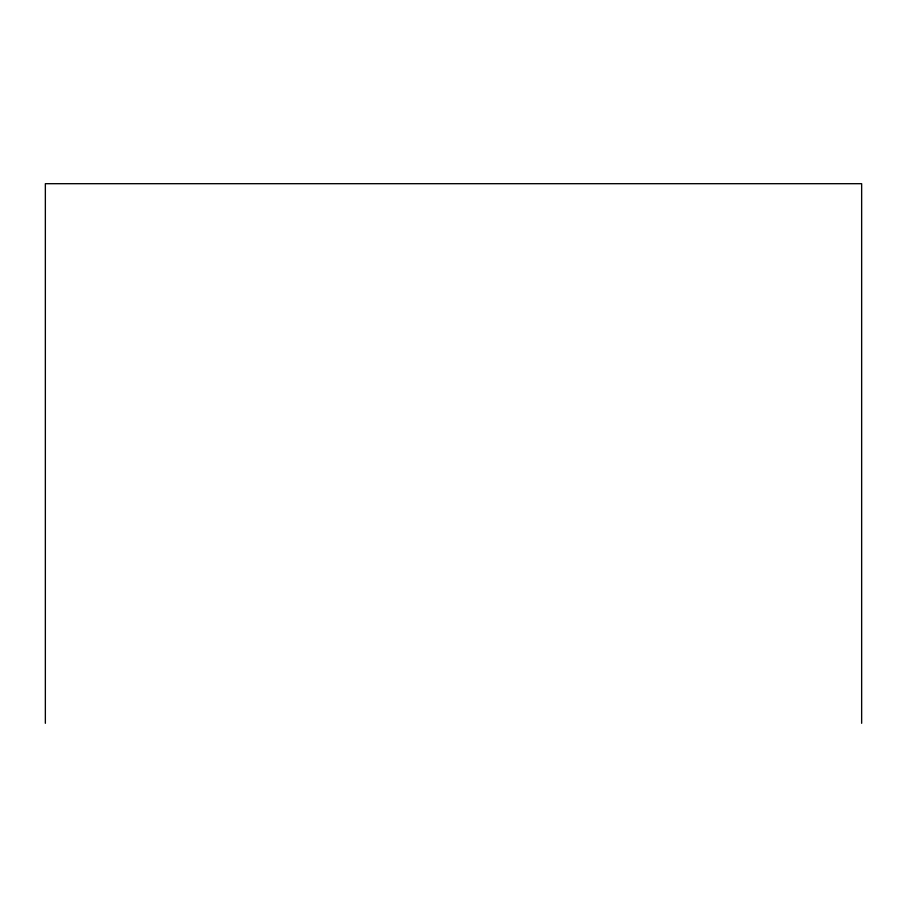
<?xml version="1.0" encoding="UTF-8"?>
<svg xmlns="http://www.w3.org/2000/svg" width="907" height="907" viewBox="0 0 907 907"><rect width="100%" height="100%" fill="white"/><g stroke="black" fill="none" stroke-linecap="round" stroke-linejoin="round"><path stroke-width="1.36" d="M861.65 723.31L861.65 183.69L45.35 183.69L45.35 723.31"/></g></svg>
